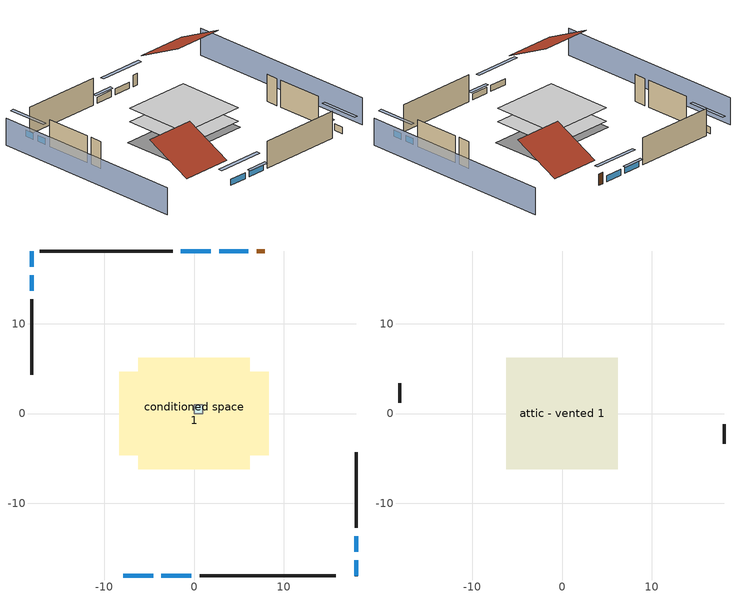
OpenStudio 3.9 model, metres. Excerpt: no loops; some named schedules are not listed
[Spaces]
conditioned space 1
 floor foundation (Slab1 construction): -8.32,-4.62 -8.32,4.62 8.32,4.62 8.32,-4.62 z0
 floor adiabatic (AdiabaticFloorConstruction): -6.2,-6.2 -6.2,6.2 6.2,6.2 6.2,-6.2 z2.44
 wall outside (Wall1 construction): 0.64,-18.08 15.78,-18.08 z0:4.88
 wall outside (Wall2 construction): -18.08,12.72 -18.08,4.31 z0:4.88
 wall outside (Wall3 construction): -2.39,18.08 -17.15,18.08 z0:4.88
 wall outside (Wall4 construction): 18.08,-12.72 18.08,-4.31 z0:4.88
 wall outside (AdiabaticWallConstruction): -7.88,-18.08 -4.55,-18.08 / -3.62,-18.08 -0.29,-18.08 / 6.03,18.08 2.81,18.08 z0:1.1; -18.08,18.08 -18.08,16.33 / -18.08,15.4 -18.08,13.65 / 18.08,-18.08 18.08,-16.33 / 18.08,-15.4 18.08,-13.65 z0:1.16; 1.89,18.08 -1.46,18.08 z0:1.13
 wall outside (AdiabaticWallConstruction 1): 7.88,18.08 6.96,18.08 z0:2.03
 window (WindowConstruction): -7.87,-18.08 -4.55,-18.08 z0:1.1
 window (WindowConstruction 1): -3.62,-18.08 -0.29,-18.08 z0:1.1
 window (WindowConstruction 2): -18.08,18.08 -18.08,16.33 z0:1.16
 window (WindowConstruction 3): -18.08,15.4 -18.08,13.65 z0:1.16
 window (WindowConstruction 4): 6.03,18.08 2.81,18.08 z0:1.1
 window (WindowConstruction 5): 1.89,18.08 -1.46,18.08 z0:1.13
 window (WindowConstruction 6): 18.08,-18.08 18.08,-16.33 z0:1.16
 window (WindowConstruction 7): 18.08,-15.4 18.08,-13.65 z0:1.16
 door (Door): 7.87,18.08 6.96,18.08 z0:2.03
 ceiling adiabatic (AdiabaticFloorConstruction): 6.2,-6.2 6.2,6.2 -6.2,6.2 -6.2,-6.2 z2.44
central ac and furnace airloop ret air space
 floor adiabatic (AdiabaticConst): 0,0 0,1 1,1 1,0 z0
 wall adiabatic (AdiabaticConst): 0,1 0,0 1,0 1,1 0,1 z0:1
 ceiling adiabatic (AdiabaticConst): 1,0 1,1 0,1 0,0 z1
attic - vented 1
 floor to conditioned space 1 (Floor1 construction Reversed): -6.2,-6.2 -6.2,6.2 6.2,6.2 6.2,-6.2 z4.88
 wall outside (Wall5 construction): -18.08,3.38 -18.08,1.19 z0:4.88
 wall outside (Wall6 construction): 18.08,-3.38 18.08,-1.19 z0:4.88
 roof outside (Roof1 construction): -8.8,-18.08,4.88 -8.8,-9.78,9.02 -18.08,-9.78,9.02 -18.08,-18.08,4.88
 roof outside (Roof2 construction): 8.8,18.08,4.88 8.8,9.78,9.02 18.08,9.78,9.02 18.08,18.08,4.88
shading: 22.65,-18.08 22.65,18.08 / -22.65,18.08 -22.65,-18.08 z0:4.88; -1.8,-18.08 -10.62,-18.08 -10.62,-18.68 -1.8,-18.68 z3.84; 0.01,-18.08 -3.92,-18.08 -3.92,-18.68 0.01,-18.68 z1.4; -18.08,13.58 -18.08,20.82 -18.68,20.82 -18.68,13.58 z3.9; -18.08,13.34 -18.08,15.7 -18.68,15.7 -18.68,13.34 z1.46; 0.07,18.08 8.78,18.08 8.78,18.68 0.07,18.68 z3.84; -1.76,18.08 2.19,18.08 2.19,18.68 -1.76,18.68 z1.43; 18.08,-13.58 18.08,-20.82 18.68,-20.82 18.68,-13.58 z3.9; 18.08,-13.34 18.08,-15.7 18.68,-15.7 18.68,-13.34 z1.46
[Site]
Portland Intl Arpt_OR: Latitude {deg}=45.59; Longitude {deg}=-122.6; Time Zone {hr}=-8; Elevation {m}=33; Terrain=Suburbs; Keep Site Location Information=Yes
[Site:GroundTemperature:Shallow]
10.2558, 8.96328, 8.85977, 9.47314, 11.9355, 14.3863, 16.5111, 17.8571, 17.9714, 16.8767, 14.8061, 12.4304
[Site:WaterMainsTemperature]
Calculation Method=Schedule; Temperature Schedule=mains temperature schedule
[Building]
Building 1
[Material] Roughness=Rough
Name | Thickness {m} | Conductivity {W/m-K} | Density {kg/m3} | Specific Heat {J/kg-K} | Thermal Absorptance | Solar Absorptance | Visible Absorptance
asphalt or fiberglass shingles | 0.00635 | 0.162714 | 1121.4 | 1465.45 | 0.9 | 0.85 | 0.85
roof rigid ins | 0.00281632 | 0.029427 | 32.04 | 1214.23 | 0.9 | 0.7 | 0.7
osb sheathing 0.5 in. | 0.0127 | 0.115458 | 512.64 | 1214.23 | 0.9 | 0.6 | 0.6
wood siding | 0.0254 | 0.102417 | 544.68 | 1172.36 | 0.9 | 0.85 | 0.85
osb sheathing 0.5 in. 1 | 0.0127 | 0.115458 | 512.64 | 1214.23 | 0.9 | 0.7 | 0.7
wall stud and cavity | 0.1397 | 0.550994 | 139.0536 | 1170.24 | 0.9 | 0.7 | 0.7
gypsum board | 0.0127 | 0.160291 | 801 | 837.4 | 0.9 | 0.6 | 0.6
wall stud and cavity 1 | 0.1397 | 0.727959 | 139.0536 | 1170.24 | 0.9 | 0.6 | 0.6
ceiling stud and cavity | 0.1397 | 0.118061 | 65.682 | 1177.47 | 0.9 | 0.7 | 0.7
concrete 4.0 in. | 0.1016 | 1.803125 | 2242.8 | 837.4 | 0.9 | 0.7 | 0.7
floor covering | 0.0127 | 0.0450781 | 54.468 | 1339.84 | 0.9 | 0.9 | 0.9
wood siding 1; wood siding 2 | 0.0254 | 0.102417 | 544.68 | 1172.36
wall rigid ins; floor rigid ins | 0.512978 | 0.029427 | 32.04 | 1214.23 | 0.9 | 0.7 | 0.7
wall stud and cavity 2 | 0.0889 | 0.380278 | 52.3479 | 1209.89 | 0.9 | 0.7 | 0.7
door material | 0.04445 | 0.0612267 | 512.64 | 1214.23 | 0.9 | 0.7 | 0.7
floor stud and cavity | 0.1397 | 1.75129 | 37.0049 | 1207.88 | 0.9 | 0.7 | 0.7
osb sheathing 0.75 in. | 0.01905 | 0.115458 | 512.64 | 1214.23 | 0.9 | 0.7 | 0.7
floor covering 1 | 0.0127 | 0.0433444 | 54.468 | 1339.84 | 0.9 | 0.6 | 0.6
wall stud and cavity 3 | 0.0889 | 0.391764 | 83.0341 | 1211.67 | 0.9 | 0.7 | 0.7
furniture material conditioned space 1 | 0.1524 | 0.115458 | 640.8 | 1214.23 | 0.9 | 0.6 | 0.6
[Construction]
Roof1 construction; Roof2 construction: asphalt or fiberglass shingles, roof rigid ins, osb sheathing 0.5 in.
Wall1 construction; Wall2 construction; Wall3 construction; Wall4 construction: wood siding, osb sheathing 0.5 in. 1, wall stud and cavity, gypsum board
Wall5 construction; Wall6 construction: wood siding, osb sheathing 0.5 in. 1, wall stud and cavity 1
Floor1 construction Reversed: gypsum board, ceiling stud and cavity
Slab1 construction: concrete 4.0 in., floor covering
WindowConstruction; WindowConstruction 1; WindowConstruction 2; WindowConstruction 3; WindowConstruction 4; WindowConstruction 5; WindowConstruction 6; WindowConstruction 7: WindowMaterial
AdiabaticWallConstruction: wood siding 1, wall rigid ins, wall stud and cavity 2, gypsum board
Door: door material
AdiabaticWallConstruction 1: wood siding 2, wall rigid ins, wall stud and cavity 2, gypsum board
AdiabaticFloorConstruction: floor stud and cavity, floor rigid ins, osb sheathing 0.75 in., floor covering 1
PartitionWallConstruction: gypsum board, wall stud and cavity 3, gypsum board
furniture construction conditioned space 1: furniture material conditioned space 1
AdiabaticConst: Adiabatic
[WindowMaterial:SimpleGlazingSystem]
WindowMaterial: U-Factor {W/m2-K}=2.78222; Solar Heat Gain Coefficient=0.56
[Material:NoMass]
Adiabatic: Roughness=Rough; Thermal Resistance {m2-K/W}=176.1
[ThermalZone] Multiplier=1; Use Ideal Air Loads=No
Name | Volume {m3} | Thermostat
conditioned space | 749.83 | conditioned space temperature setpoint
attic - vented | 142.104
central ac and furnace airloop ret air zone | 1
[Sizing:Zone] Zone Cooling Design Supply Air Temperature Input Method=SupplyAirTemperature; Zone Cooling Design Supply Air Temperature {C}=14; Zone Cooling Design Supply Air Temperature Difference {deltaC}=11.11; Zone Heating Design Supply Air Temperature Input Method=SupplyAirTemperature; Zone Heating Design Supply Air Temperature {C}=40; Zone Heating Design Supply Air Temperature Difference {deltaC}=11.11; Zone Cooling Design Supply Air Humidity Ratio {kg-H2O/kg-air}=0.0085; Zone Heating Design Supply Air Humidity Ratio {kg-H2O/kg-air}=0.008; Cooling Design Air Flow Method=DesignDay; Heating Design Air Flow Method=DesignDay; Account for Dedicated Outdoor Air System=No; Dedicated Outdoor Air System Control Strategy=NeutralSupplyAir; Dedicated Outdoor Air Low Setpoint Temperature for Design {C}=autosize; Dedicated Outdoor Air High Setpoint Temperature for Design {C}=autosize; Zone Load Sizing Method=Sensible Load Only No Latent Load; Zone Latent Cooling Design Supply Air Humidity Ratio Input Method=HumidityRatioDifference; Zone Cooling Design Supply Air Humidity Ratio Difference {kgWater/kgDryAir}=0.005; Zone Latent Heating Design Supply Air Humidity Ratio Input Method=HumidityRatioDifference; Zone Humidification Design Supply Air Humidity Ratio Difference {kgWater/kgDryAir}=0.005; Sizing Option=Coincident
attic - vented; central ac and furnace airloop ret air zone
[Space]
Name | Thermal Zone | Volume {m3}
conditioned space 1 | conditioned space | 749.83
attic - vented 1 | attic - vented | 142.104
central ac and furnace airloop ret air space | central ac and furnace airloop ret air zone
[ThermostatSetpoint:DualSetpoint]
conditioned space temperature setpoint: Heating Setpoint Temperature Schedule=heating setpoint; Cooling Setpoint Temperature Schedule=cooling setpoint; Temperature Difference Between Cutout And Setpoint {deltaC}=0
[Foundation:Kiva]
Foundation Kiva 1: Initial Indoor Air Temperature {C}=17.7778; Wall Height Above Grade {m}=0.1016; Wall Depth Below Slab {m}=0.2032
[Foundation:Kiva:Settings]
Soil Conductivity {W/m-K}=1.3848; Soil Density {kg/m3}=1842.3; Soil Specific Heat {J/kg-K}=418.7; Ground Solar Absorptivity=0.9; Ground Thermal Absorptivity=0.9; Ground Surface Roughness {m}=0.03; Far-Field Width {m}=40; Deep-Ground Boundary Condition=ZeroFlux; Deep-Ground Depth {m}=40; Minimum Cell Dimension {m}=0.2; Maximum Cell Growth Coefficient=3; Simulation Timestep=Timestep
[SurfaceProperty:ExposedFoundationPerimeter]
Slab1: Exposed Perimeter Calculation Method=TotalExposedPerimeter; Total Exposed Perimeter {m}=51.75504
[SurfaceProperty:IncidentSolarMultiplier] Incident Solar Multiplier=1; Incident Solar Multiplier Schedule=trans schedule winter=0.85 summer=0.7
Window1; Window2; Window3; Window4; Window5; Window6; Window7; Window8
[InternalMass:Definition] Design Level Calculation Method=SurfaceArea
Name | Construction | Surface Area {m2}
partition wall mass | PartitionWallConstruction | 307.509
furniture mass conditioned space 1 | furniture construction conditioned space 1 | 123.004
[InternalMass] Space or SpaceType=conditioned space 1; Multiplier=1
Name | Internal Mass Definition
partition wall mass | partition wall mass
furniture mass conditioned space 1 | furniture mass conditioned space 1
[Fan:SystemModel]
central ac and furnace supply fan: Availability Schedule=Always On Discrete; Design Maximum Air Flow Rate {m3/s}=0.870743; Speed Control Method=Discrete; Electric Power Minimum Flow Rate Fraction=0.2; Design Pressure Rise {Pa}=500; Motor Efficiency=1; Motor In Air Stream Fraction=1; Design Electric Power Consumption {W}=autosize; Design Power Sizing Method=PowerPerFlow; Electric Power Per Unit Flow Rate {W/(m3/s)}=794.58; Electric Power Per Unit Flow Rate Per Unit Pressure {W-s/m3-Pa}=1.66667; Fan Total Efficiency=0.7; Motor Loss Radiative Fraction=0; Speed Flow Fraction 1=0.7393; Speed Electric Power Fraction 1=0.40407; Speed Flow Fraction 2=1; Speed Electric Power Fraction 2=1
[EnergyManagementSystem:Sensor]
Name | Output Variable or Output Meter Index Key | Output Variable or Output Meter
central_ac_and_furnace_supply_fan_s; central_ac_and_furnace_supply_fan_s_1 | central ac and furnace supply fan | Fan Electricity Energy
water_heater_T_set | water heater setpoint | Schedule Value
out_pb_s |  | Site Outdoor Air Barometric Pressure
out_wt_s |  | Site Outdoor Air Humidity Ratio
site_vw_s |  | Site Wind Speed
cool_season | cooling season schedule | Schedule Value
central_ac_and_furnace_airloop_Fan_RTF_s | central ac and furnace supply fan | Fan Runtime Fraction Speed 1
central_ac_and_furnace_airloop_Fan_RTF_s_1 | central ac and furnace supply fan | Fan Runtime Fraction Speed 2
central_ac_and_furnace_airloop_AH_MFR_s | Node 5 | System Node Mass Flow Rate
central_ac_and_furnace_airloop_AH_VFR_s | Node 5 | System Node Current Density Volume Flow Rate
central_ac_and_furnace_airloop_AH_Tout_s | Node 5 | System Node Temperature
central_ac_and_furnace_airloop_AH_Wout_s | Node 5 | System Node Humidity Ratio
central_ac_and_furnace_airloop_RA_T_s | Node 8 | System Node Temperature
central_ac_and_furnace_airloop_Ra_W_s | Node 8 | System Node Humidity Ratio
central_ac_and_furnace_airloop_0_DZ_T_s | attic - vented | Zone Air Temperature
central_ac_and_furnace_airloop_0_DZ_W_s | attic - vented | Zone Mean Air Humidity Ratio
natural_vent_s | natural vent schedule | Schedule Value
htg_sp_s | heating setpoint | Schedule Value
clg_sp_s | cooling setpoint | Schedule Value
mech_vent_range_fan_0_sch_s | mech vent range fan 0 schedule | Schedule Value
mech_vent_bath_fan_0_sch_s | mech vent bath fan 0 schedule | Schedule Value
clothes_dryer_exhaust_0_sch_s | clothes_dryer | Schedule Value
htg_load_cond |  | Heating:EnergyTransfer:Zone:CONDITIONED SPACE
clg_load_cond |  | Cooling:EnergyTransfer:Zone:CONDITIONED SPACE
htg_load_duct |  | Heating:EnergyTransfer:Zone:CENTRAL AC AND FURNACE AIRLOOP RET AIR ZONE
clg_load_duct |  | Cooling:EnergyTransfer:Zone:CENTRAL AC AND FURNACE AIRLOOP RET AIR ZONE
s_conv | Floor1 | Surface Inside Face Convection Heat Gain Energy
s_ig | Floor1 | Surface Inside Face Internal Gains Radiation Heat Gain Energy
s_sol | Floor1 | Surface Inside Face Solar Radiation Heat Gain Energy
s_lgt | Floor1 | Surface Inside Face Lights Radiation Heat Gain Energy
s_surf | Floor1 | Surface Inside Face Net Surface Thermal Radiation Heat Gain Energy
s_conv_1 | inferred conditioned ceiling | Surface Inside Face Convection Heat Gain Energy
s_ig_1 | inferred conditioned ceiling | Surface Inside Face Internal Gains Radiation Heat Gain Energy
s_sol_1 | inferred conditioned ceiling | Surface Inside Face Solar Radiation Heat Gain Energy
s_lgt_1 | inferred conditioned ceiling | Surface Inside Face Lights Radiation Heat Gain Energy
s_surf_1 | inferred conditioned ceiling | Surface Inside Face Net Surface Thermal Radiation Heat Gain Energy
s_conv_2 | inferred conditioned floor | Surface Inside Face Convection Heat Gain Energy
s_ig_2 | inferred conditioned floor | Surface Inside Face Internal Gains Radiation Heat Gain Energy
s_sol_2 | inferred conditioned floor | Surface Inside Face Solar Radiation Heat Gain Energy
s_lgt_2 | inferred conditioned floor | Surface Inside Face Lights Radiation Heat Gain Energy
s_surf_2 | inferred conditioned floor | Surface Inside Face Net Surface Thermal Radiation Heat Gain Energy
s_conv_3 | Slab1 | Surface Inside Face Convection Heat Gain Energy
s_ig_3 | Slab1 | Surface Inside Face Internal Gains Radiation Heat Gain Energy
s_sol_3 | Slab1 | Surface Inside Face Solar Radiation Heat Gain Energy
s_lgt_3 | Slab1 | Surface Inside Face Lights Radiation Heat Gain Energy
s_surf_3 | Slab1 | Surface Inside Face Net Surface Thermal Radiation Heat Gain Energy
ss_sol | Door1 | Surface Inside Face Solar Radiation Heat Gain Energy
ss_lgt | Door1 | Surface Inside Face Lights Radiation Heat Gain Energy
ss_conv | Door1 | Surface Inside Face Convection Heat Gain Energy
ss_ig | Door1 | Surface Inside Face Internal Gains Radiation Heat Gain Energy
ss_surf | Door1 | Surface Inside Face Net Surface Thermal Radiation Heat Gain Energy
ss_conv_1 | Window1 | Surface Inside Face Convection Heat Gain Energy
ss_ig_1 | Window1 | Surface Inside Face Internal Gains Radiation Heat Gain Energy
ss_surf_1 | Window1 | Surface Inside Face Net Surface Thermal Radiation Heat Gain Energy
ss_trans_in | Window1 | Surface Window Transmitted Solar Radiation Rate
ss_back_out | Window1 | Surface Window Shortwave from Zone Back Out Window Heat Transfer Rate
ss_trans_out | Window1 | Surface Inside Face Initial Transmitted Diffuse Transmitted Out Window Solar Radiation Rate
ss_conv_2 | Window2 | Surface Inside Face Convection Heat Gain Energy
ss_ig_2 | Window2 | Surface Inside Face Internal Gains Radiation Heat Gain Energy
ss_surf_2 | Window2 | Surface Inside Face Net Surface Thermal Radiation Heat Gain Energy
ss_trans_in_1 | Window2 | Surface Window Transmitted Solar Radiation Rate
ss_back_out_1 | Window2 | Surface Window Shortwave from Zone Back Out Window Heat Transfer Rate
ss_trans_out_1 | Window2 | Surface Inside Face Initial Transmitted Diffuse Transmitted Out Window Solar Radiation Rate
ss_conv_3 | Window3 | Surface Inside Face Convection Heat Gain Energy
ss_ig_3 | Window3 | Surface Inside Face Internal Gains Radiation Heat Gain Energy
ss_surf_3 | Window3 | Surface Inside Face Net Surface Thermal Radiation Heat Gain Energy
ss_trans_in_2 | Window3 | Surface Window Transmitted Solar Radiation Rate
ss_back_out_2 | Window3 | Surface Window Shortwave from Zone Back Out Window Heat Transfer Rate
ss_trans_out_2 | Window3 | Surface Inside Face Initial Transmitted Diffuse Transmitted Out Window Solar Radiation Rate
ss_conv_4 | Window4 | Surface Inside Face Convection Heat Gain Energy
ss_ig_4 | Window4 | Surface Inside Face Internal Gains Radiation Heat Gain Energy
ss_surf_4 | Window4 | Surface Inside Face Net Surface Thermal Radiation Heat Gain Energy
ss_trans_in_3 | Window4 | Surface Window Transmitted Solar Radiation Rate
ss_back_out_3 | Window4 | Surface Window Shortwave from Zone Back Out Window Heat Transfer Rate
ss_trans_out_3 | Window4 | Surface Inside Face Initial Transmitted Diffuse Transmitted Out Window Solar Radiation Rate
ss_conv_5 | Window5 | Surface Inside Face Convection Heat Gain Energy
ss_ig_5 | Window5 | Surface Inside Face Internal Gains Radiation Heat Gain Energy
ss_surf_5 | Window5 | Surface Inside Face Net Surface Thermal Radiation Heat Gain Energy
ss_trans_in_4 | Window5 | Surface Window Transmitted Solar Radiation Rate
ss_back_out_4 | Window5 | Surface Window Shortwave from Zone Back Out Window Heat Transfer Rate
ss_trans_out_4 | Window5 | Surface Inside Face Initial Transmitted Diffuse Transmitted Out Window Solar Radiation Rate
ss_conv_6 | Window6 | Surface Inside Face Convection Heat Gain Energy
ss_ig_6 | Window6 | Surface Inside Face Internal Gains Radiation Heat Gain Energy
ss_surf_6 | Window6 | Surface Inside Face Net Surface Thermal Radiation Heat Gain Energy
ss_trans_in_5 | Window6 | Surface Window Transmitted Solar Radiation Rate
ss_back_out_5 | Window6 | Surface Window Shortwave from Zone Back Out Window Heat Transfer Rate
ss_trans_out_5 | Window6 | Surface Inside Face Initial Transmitted Diffuse Transmitted Out Window Solar Radiation Rate
ss_conv_7 | Window7 | Surface Inside Face Convection Heat Gain Energy
ss_ig_7 | Window7 | Surface Inside Face Internal Gains Radiation Heat Gain Energy
ss_surf_7 | Window7 | Surface Inside Face Net Surface Thermal Radiation Heat Gain Energy
ss_trans_in_6 | Window7 | Surface Window Transmitted Solar Radiation Rate
ss_back_out_6 | Window7 | Surface Window Shortwave from Zone Back Out Window Heat Transfer Rate
ss_trans_out_6 | Window7 | Surface Inside Face Initial Transmitted Diffuse Transmitted Out Window Solar Radiation Rate
ss_conv_8 | Window8 | Surface Inside Face Convection Heat Gain Energy
ss_ig_8 | Window8 | Surface Inside Face Internal Gains Radiation Heat Gain Energy
ss_surf_8 | Window8 | Surface Inside Face Net Surface Thermal Radiation Heat Gain Energy
ss_trans_in_7 | Window8 | Surface Window Transmitted Solar Radiation Rate
ss_back_out_7 | Window8 | Surface Window Shortwave from Zone Back Out Window Heat Transfer Rate
[ElectricEquipment:Definition] Design Level Calculation Method=EquipmentLevel
Name | Design Level {W} | Fraction Latent | Fraction Radiant | Fraction Lost
ceiling fan | 17.2407 | 0 | 0.558 | 0
clothes washer | 263.632 | 0.03 | 0.162 | 0.7
clothes dryer | 4581.57 | 0.015 | 0.081 | 0.85
dishwasher | 522.919 | 0.3 | 0.18 | 0.4
fridge | 49.4292 | 0 | 0.6 | 0
cooking range | 84.5347 | 0.16 | 0.384 | 0.2
misc tv | 832.761 | 0 | 0.6 | 0
misc plug loads | 547.847 | 0.021 | 0.558 | 0.049
whole house fan; mech vent house fan | 0 | 0 | 0 | 1
mech vent house fan cfis | 0 | 0 | 0 | 0
mech vent range fan 0; mech vent bath fan 0 | 30 | 0 | 0 | 1
[ElectricEquipment] Space or SpaceType=conditioned space 1
Name | Electric Equipment Definition | Schedule
ceiling fan | ceiling fan | ceiling_fan
clothes washer | clothes washer | clothes_washer
clothes dryer | clothes dryer | clothes_dryer
dishwasher | dishwasher | dishwasher
fridge | fridge | fridge schedule
cooking range | cooking range | cooking_range
misc tv | misc tv | plug_loads_tv
misc plug loads | misc plug loads | plug_loads_other
whole house fan | whole house fan | Always On Discrete
mech vent house fan | mech vent house fan | mech vent house fan schedule
mech vent house fan cfis | mech vent house fan cfis | mech vent house fan cfis schedule
mech vent range fan 0 | mech vent range fan 0 | mech vent range fan 0 schedule
mech vent bath fan 0 | mech vent bath fan 0 | mech vent bath fan 0 schedule
[OtherEquipment:Definition] Design Level Calculation Method=EquipmentLevel
Name | Design Level {W} | Fraction Latent | Fraction Radiant | Fraction Lost
water heater sens; central ac and furnace airloop_0 SupSensLkToCond; central ac and furnace airloop_0 SupCondToLv; central ac and furnace airloop_0 RetCondToRP; central ac and furnace airloop_0 RetSensLkToRP; central ac and furnace airloop_0 SupCondToDZ; central ac and furnace airloop_0 RetCondToDZ; central ac and furnace airloop_0 SupSensLkToDZ; mech vent house fan sensible load | 0 | 0 | 0 | 0
water heater lat; central ac and furnace airloop_0 SupLatLkToCond; central ac and furnace airloop_0 RetLatLkToRP; central ac and furnace airloop_0 SupLatLkToDZ; mech vent house fan latent load | 0 | 1 | 0 | 0
water heater energy adjustment1 | 0.01 | 0 | 0 | 1
clothes dryer 2 | 0 | 0.015 | 0.081 | 0.85
cooking range 2 | 2477.47 | 0.16 | 0.384 | 0.2
general water use sensible | -98.09 | 0 | 0.6 | 0
general water use latent | 99.529 | 1 | 0 | 0
[OtherEquipment]
Name | Other Equipment Definition | Space or SpaceType | Schedule | Fuel Type
water heater sens | water heater sens | conditioned space 1 | Always On Discrete
water heater lat | water heater lat | conditioned space 1 | Always On Discrete
water heater energy adjustment1 | water heater energy adjustment1 | conditioned space 1 | Always On Discrete | Electricity
clothes dryer 1 | clothes dryer 2 | conditioned space 1 | clothes_dryer | Electricity
cooking range 1 | cooking range 2 | conditioned space 1 | cooking_range | Propane
general water use sensible | general water use sensible | conditioned space 1 | general water use schedule
general water use latent | general water use latent | conditioned space 1 | general water use schedule
central ac and furnace airloop_0 SupSensLkToCond | central ac and furnace airloop_0 SupSensLkToCond | conditioned space 1 | Always On Discrete
central ac and furnace airloop_0 SupLatLkToCond | central ac and furnace airloop_0 SupLatLkToCond | conditioned space 1 | Always On Discrete
central ac and furnace airloop_0 SupCondToLv | central ac and furnace airloop_0 SupCondToLv | conditioned space 1 | Always On Discrete
central ac and furnace airloop_0 RetCondToRP | central ac and furnace airloop_0 RetCondToRP | central ac and furnace airloop ret air space | Always On Discrete
central ac and furnace airloop_0 RetSensLkToRP | central ac and furnace airloop_0 RetSensLkToRP | central ac and furnace airloop ret air space | Always On Discrete
central ac and furnace airloop_0 RetLatLkToRP | central ac and furnace airloop_0 RetLatLkToRP | central ac and furnace airloop ret air space | Always On Discrete
central ac and furnace airloop_0 SupCondToDZ | central ac and furnace airloop_0 SupCondToDZ | attic - vented 1 | Always On Discrete
central ac and furnace airloop_0 RetCondToDZ | central ac and furnace airloop_0 RetCondToDZ | attic - vented 1 | Always On Discrete
central ac and furnace airloop_0 SupSensLkToDZ | central ac and furnace airloop_0 SupSensLkToDZ | attic - vented 1 | Always On Discrete
central ac and furnace airloop_0 SupLatLkToDZ | central ac and furnace airloop_0 SupLatLkToDZ | attic - vented 1 | Always On Discrete
mech vent house fan sensible load | mech vent house fan sensible load | conditioned space 1 | Always On Discrete
mech vent house fan latent load | mech vent house fan latent load | conditioned space 1 | Always On Discrete
[WaterUse:Equipment:Definition]
Name | Peak Flow Rate {m3/s}
clothes washer | 1.12596e-05
dishwasher | 6.07761e-06
[Lights:Definition]
interior lighting: Design Level Calculation Method=LightingLevel; Lighting Level {W}=496.948; Fraction Radiant=0.6; Fraction Visible=0.2; Return Air Fraction=0
[Lights]
interior lighting: Lights Definition=interior lighting; Space or SpaceType=conditioned space 1; Schedule=lighting_interior; Fraction Replaceable=1
[Exterior:Lights:Definition]
exterior lighting: Design Level {W}=10.1836
[Exterior:Lights]
exterior lighting: Exterior Lights Definition=exterior lighting; Schedule=exterior lighting schedule
[People:Definition]
occupants: Number of People Calculation Method=People; Number of People {people}=5; Fraction Radiant=0.314171; Sensible Heat Fraction=0.56303; Carbon Dioxide Generation Rate {m3/s-W}=0; Enable ASHRAE 55 Comfort Warnings=No; Mean Radiant Temperature Calculation Type=EnclosureAveraged
[People]
occupants: People Definition=occupants; Space or SpaceType=conditioned space 1; Number of People Schedule=occupants; Activity Level Schedule=occupants activity schedule; Multiplier=1
[ZoneMixing] Schedule=Always On Continuous; Design Flow Rate Calculation Method=Flow/Zone; Design Flow Rate {m3/s}=0
Name | Zone or Space | Source Zone or Space
central ac and furnace airloop_0 ZoneMixDZToCond mix | conditioned space | attic - vented
central ac and furnace airloop_0 ZoneMixCondToDZ mix; whole house fan mix | attic - vented | conditioned space
[SpaceInfiltration:DesignFlowRate] Schedule=Always On Discrete; Design Flow Rate Calculation Method=Flow/Space; Design Flow Rate {m3/s}=0
Name | Space or SpaceType
natural vent flow; whole house fan flow; infil flow | conditioned space 1
attic_vented 1 duct leakage imbalance infil flow | attic - vented 1
[SpaceInfiltration:EffectiveLeakageArea]
infil attic - vented 1: Space or SpaceType=attic - vented 1; Schedule=Always On Discrete; Effective Air Leakage Area {cm2}=5124.64; Stack Coefficient=0.000192807; Wind Coefficient=4.32858e-05
